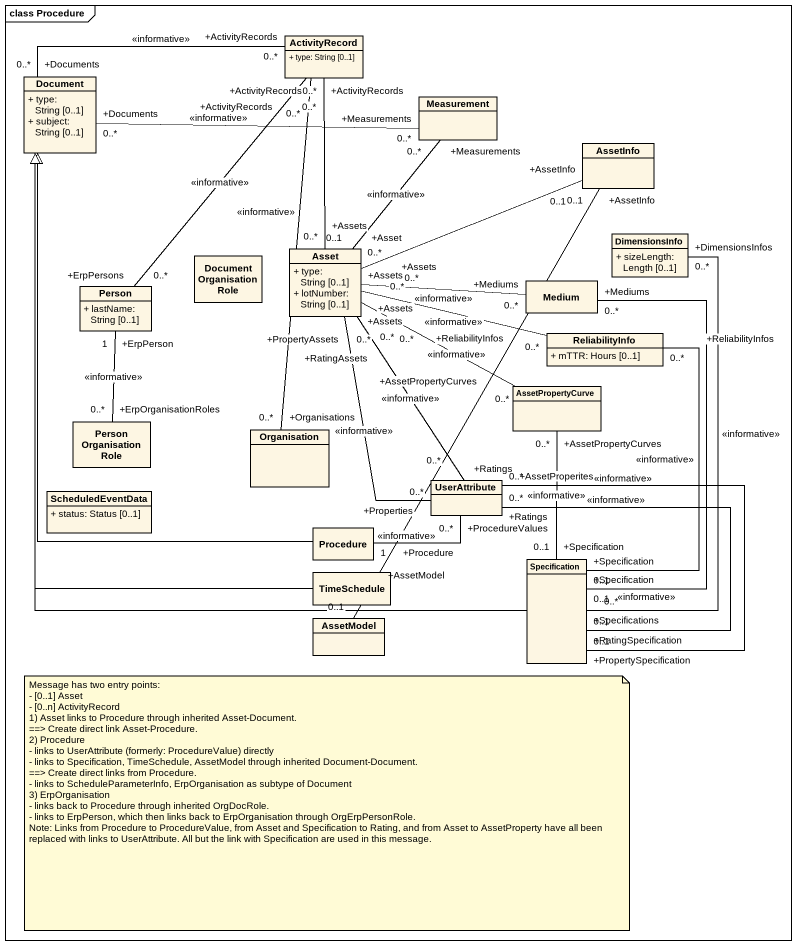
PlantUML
@startuml
mainframe class Procedure
hide circle
hide empty members
skinparam classAttributeIconSize 0
class ActivityRecord {
  + type: String [0..1]
}
class Document {
  + type: String [0..1]
  + subject: String [0..1]
}
class Measurement
class AssetInfo
class DimensionsInfo {
  + sizeLength: Length [0..1]
}
class DocumentOrganisationRole
class Asset {
  + type: String [0..1]
  + lotNumber: String [0..1]
}
class Medium
class "Person" as Person_ {
  + lastName: String [0..1]
}
class ReliabilityInfo {
  + mTTR: Hours [0..1]
}
class AssetPropertyCurve
class PersonOrganisationRole
class Organisation
class ScheduledEventData {
  + status: Status [0..1]
}
class UserAttribute
class Procedure
class TimeSchedule
class Specification
class AssetModel
Document "+Documents\n0..*" -right- "+ActivityRecords\n0..*" ActivityRecord : <<informative>>
Document "+Documents\n0..*" -right- "+Measurements\n0..*" Measurement : <<informative>>
DimensionsInfo "+DimensionsInfos\n0..*" -- "+Specifications\n0..*" Specification : <<informative>>
Asset "+Assets\n0..*" -up- "+ActivityRecords\n0..*" ActivityRecord
Asset "+Asset\n0..1" -up- "+Measurements\n0..*" Measurement : <<informative>>
Asset "+Assets\n0..*" -right- "+AssetInfo\n0..1" AssetInfo
Asset "+Assets\n0..*" -right- "+AssetPropertyCurves\n0..*" AssetPropertyCurve : <<informative>>
Medium "+Mediums\n0..*" -left- "+Assets\n0..*" Asset : <<informative>>
Person_ "+ErpPersons\n0..*" -up- "+ActivityRecords\n0..*" ActivityRecord : <<informative>>
Person_ "+ErpPerson\n1" -- "+ErpOrganisationRoles\n0..*" PersonOrganisationRole : <<informative>>
ReliabilityInfo "+ReliabilityInfos\n0..*" -left- "+Assets\n0..*" Asset : <<informative>>
ReliabilityInfo "+ReliabilityInfos\n0..*" -- "+Specification\n0..1" Specification : <<informative>>
Organisation "+Organisations\n0..*" -up- "+ActivityRecords\n0..*" ActivityRecord : <<informative>>
UserAttribute "+Properties\n0..*" -up- "+PropertyAssets\n0..*" Asset : <<informative>>
UserAttribute "+Ratings\n0..*" -up- "+RatingAssets\n0..*" Asset : <<informative>>
UserAttribute "+Ratings\n0..*" -- "+RatingSpecification\n0..1" Specification : <<informative>>
UserAttribute "+AssetProperites\n0..*" -- "+PropertySpecification\n0..1" Specification : <<informative>>
Procedure -up-|> Document
Procedure "+Procedure\n1" -right- "+ProcedureValues\n0..*" UserAttribute : <<informative>>
TimeSchedule -up-|> Document
Specification -up-|> Document
Specification "+Specification\n0..1" -up- "+Mediums\n0..*" Medium : <<informative>>
Specification "+Specification\n0..1" -up- "+AssetPropertyCurves\n0..*" AssetPropertyCurve : <<informative>>
AssetModel "+AssetModel\n0..1" -up- "+AssetInfo\n0..1" AssetInfo
note as N1
  Message has two entry points:
  - [0..1] Asset
  - [0..n] ActivityRecord
  1) Asset links to Procedure through inherited Asset-Document.
  ~==> Create direct link Asset-Procedure.
  2) Procedure
  - links to UserAttribute (formerly: ProcedureValue) directly
  - links to Specification, TimeSchedule, AssetModel through inherited Document-Document.
  ~==> Create direct links from Procedure.
  - links to ScheduleParameterInfo, ErpOrganisation as subtype of Document
  3) ErpOrganisation
  - links back to Procedure through inherited OrgDocRole.
  - links to ErpPerson, which then links back to ErpOrganisation through OrgErpPersonRole.
  Note: Links from Procedure to ProcedureValue, from Asset and Specification to Rating, and from Asset to AssetProperty have all been replaced with links to UserAttribute. All but the link with Specification are used in this message.
end note
@enduml
